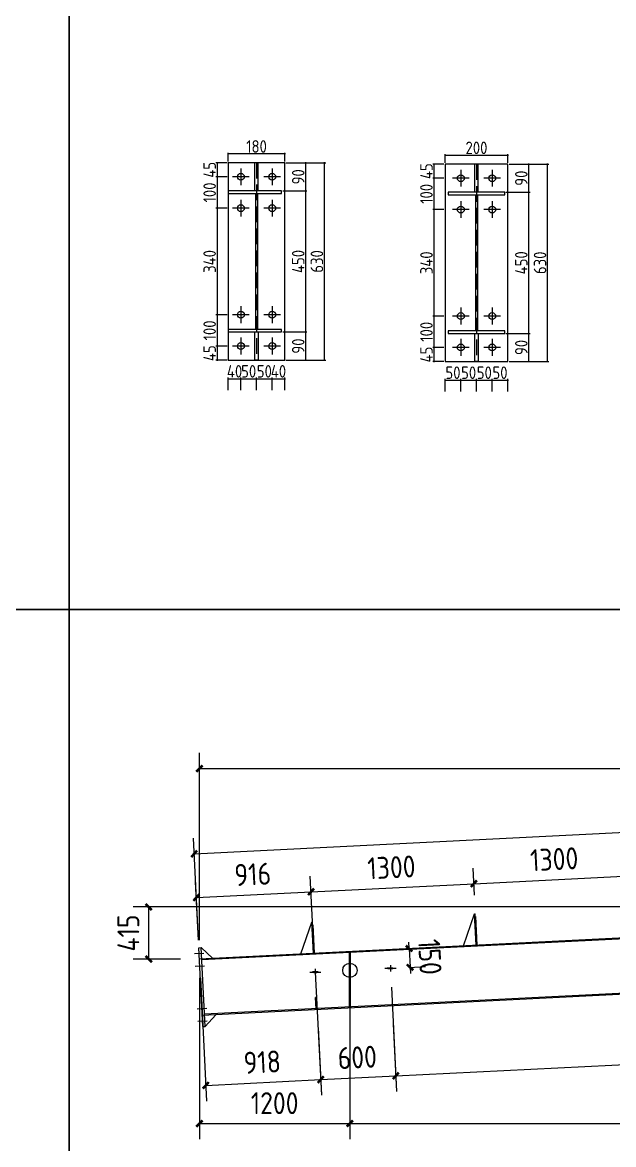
# Model space of a CAD drawing. Extents: x 102162 to 621267, y -39398 to 328893.
# Drawn here: x 413266 to 422697, y 288068 to 305966 of the extents above; entities that cross this region are included whole.
import ezdxf

# ---------------------------------------------------------------- set-up
doc = ezdxf.new("R2010")
doc.units = 0
doc.header["$LTSCALE"] = 1000
doc.header["$MEASUREMENT"] = 0
doc.linetypes.add('DASH', pattern=[0.35, 0.25, -0.1])
doc.layers.add('DOTE', color=1, linetype='Continuous')
doc.styles.get("Standard").update_dxf_attribs({"font": 'gbenor.shx', "bigfont": 'gbcbig.shx'})
doc.dimstyles.get("Standard").update_dxf_attribs({"dimscale": 100, "dimtxt": 3.5, "dimasz": 1, "dimexe": 2.5, "dimexo": 3, "dimgap": 1.5, "dimtad": 1, "dimdec": 0, "dimzin": 0, "dimdsep": 46, "dimtxsty": 'Standard', "dimblk": 'ARCHTICK', "dimcen": 0.09, "dimadec": 0, "dimazin": 0, "dimtfac": 1, "dimtdec": 0, "dimtix": 1, "dimtmove": 2, "dimatfit": 3, "dimfxl": 1, "dimtolj": 1, "dimtzin": 0, "dimarcsym": 0})

# ---------------------------------------------------------------- blocks, each defined once
blk = doc.blocks.new('_ArchTick')
at = {"color": 0, "linetype": 'ByBlock', "const_width": 0.4}
blk.add_lwpolyline([(-0.5, -0.5), (0.5, 0.5)], dxfattribs=at)
blk = doc.blocks.new('*D1536')
at = {"color": 0, "lineweight": -2}
for p, q in [((416551, 300281), (416541, 300281)), ((416551, 300099), (416551, 300301)), ((416551, 300281), (416751, 300281)), ((416751, 300099), (416751, 300301)), ((416751, 300281), (416761, 300281))]:
    blk.add_line(p, q, dxfattribs=at)
at = {"layer": 'Defpoints', "color": 0}
for p in [(416751, 300281), (416551, 300079), (416751, 300079)]:
    blk.add_point(p, dxfattribs=at)
at = {"color": 0, "lineweight": -2, "xscale": 10, "yscale": 10, "zscale": 10}
blk.add_blockref('_ArchTick', (416551, 300281), dxfattribs=at)
at = {"color": 0, "lineweight": -2, "xscale": 10, "yscale": 10, "zscale": 10, "rotation": 180}
blk.add_blockref('_ArchTick', (416751, 300281), dxfattribs=at)
at = {"color": 0, "insert": (416651, 300401), "char_height": 200, "attachment_point": 5}
blk.add_mtext('\\A1;40', dxfattribs=at)
blk = doc.blocks.new('*D1537')
at = {"color": 0, "lineweight": -2}
for p, q in [((416741, 300281), (417011, 300281)), ((416751, 300099), (416751, 300301)), ((417001, 300099), (417001, 300301))]:
    blk.add_line(p, q, dxfattribs=at)
at = {"layer": 'Defpoints', "color": 0}
for p in [(417001, 300281), (416751, 300079), (417001, 300079)]:
    blk.add_point(p, dxfattribs=at)
at = {"color": 0, "lineweight": -2, "xscale": 10, "yscale": 10, "zscale": 10, "rotation": 180}
blk.add_blockref('_ArchTick', (416751, 300281), dxfattribs=at)
at = {"color": 0, "lineweight": -2, "xscale": 10, "yscale": 10, "zscale": 10}
blk.add_blockref('_ArchTick', (417001, 300281), dxfattribs=at)
at = {"color": 0, "insert": (416876, 300401), "char_height": 200, "attachment_point": 5}
blk.add_mtext('\\A1;50', dxfattribs=at)
blk = doc.blocks.new('*D1538')
at = {"color": 0, "lineweight": -2}
for p, q in [((416991, 300281), (417261, 300281)), ((417001, 300099), (417001, 300301)), ((417251, 300099), (417251, 300301))]:
    blk.add_line(p, q, dxfattribs=at)
at = {"layer": 'Defpoints', "color": 0}
for p in [(417251, 300281), (417001, 300079), (417251, 300079)]:
    blk.add_point(p, dxfattribs=at)
at = {"color": 0, "lineweight": -2, "xscale": 10, "yscale": 10, "zscale": 10, "rotation": 180}
blk.add_blockref('_ArchTick', (417001, 300281), dxfattribs=at)
at = {"color": 0, "lineweight": -2, "xscale": 10, "yscale": 10, "zscale": 10}
blk.add_blockref('_ArchTick', (417251, 300281), dxfattribs=at)
at = {"color": 0, "insert": (417126, 300401), "char_height": 200, "attachment_point": 5}
blk.add_mtext('\\A1;50', dxfattribs=at)
blk = doc.blocks.new('*D1539')
at = {"color": 0, "lineweight": -2}
for p, q in [((417251, 300281), (417241, 300281)), ((417251, 300099), (417251, 300301)), ((417251, 300281), (417451, 300281)), ((417451, 300099), (417451, 300301)), ((417451, 300281), (417461, 300281))]:
    blk.add_line(p, q, dxfattribs=at)
at = {"layer": 'Defpoints', "color": 0}
for p in [(417451, 300281), (417251, 300079), (417451, 300079)]:
    blk.add_point(p, dxfattribs=at)
at = {"color": 0, "lineweight": -2, "xscale": 10, "yscale": 10, "zscale": 10}
blk.add_blockref('_ArchTick', (417251, 300281), dxfattribs=at)
at = {"color": 0, "lineweight": -2, "xscale": 10, "yscale": 10, "zscale": 10, "rotation": 180}
blk.add_blockref('_ArchTick', (417451, 300281), dxfattribs=at)
at = {"color": 0, "insert": (417351, 300401), "char_height": 200, "attachment_point": 5}
blk.add_mtext('\\A1;40', dxfattribs=at)
blk = doc.blocks.new('*D1578')
at = {"color": 0, "lineweight": -2}
for p, q in [((416373, 303729), (416373, 303739)), ((416531, 303729), (416353, 303729)), ((416373, 303729), (416373, 303504)), ((416531, 303504), (416353, 303504)), ((416373, 303504), (416373, 303494))]:
    blk.add_line(p, q, dxfattribs=at)
at = {"layer": 'Defpoints', "color": 0}
for p in [(416551, 303729), (416373, 303504), (416551, 303504)]:
    blk.add_point(p, dxfattribs=at)
at = {"color": 0, "lineweight": -2, "xscale": 10, "yscale": 10, "zscale": 10}
for p, rotation in [((416373, 303729), 270), ((416373, 303504), 90)]:
    blk.add_blockref('_ArchTick', p, dxfattribs=dict(at, rotation=rotation))
at = {"color": 0, "insert": (416253, 303616), "char_height": 200, "attachment_point": 5, "rotation": 90}
blk.add_mtext('\\A1;45', dxfattribs=at)
blk = doc.blocks.new('*D1540')
at = {"color": 0, "lineweight": -2}
for p, q in [((416531, 303504), (416353, 303504)), ((416373, 303514), (416373, 302994)), ((416531, 303004), (416353, 303004))]:
    blk.add_line(p, q, dxfattribs=at)
at = {"layer": 'Defpoints', "color": 0}
for p in [(416551, 303504), (416373, 303004), (416551, 303004)]:
    blk.add_point(p, dxfattribs=at)
at = {"color": 0, "lineweight": -2, "xscale": 10, "yscale": 10, "zscale": 10}
for p, rotation in [((416373, 303504), 90), ((416373, 303004), 270)]:
    blk.add_blockref('_ArchTick', p, dxfattribs=dict(at, rotation=rotation))
at = {"color": 0, "insert": (416253, 303254), "char_height": 200, "attachment_point": 5, "rotation": 90}
blk.add_mtext('\\A1;100', dxfattribs=at)
blk = doc.blocks.new('*D1541')
at = {"color": 0, "lineweight": -2}
for p, q in [((416531, 303004), (416353, 303004)), ((416373, 303014), (416373, 301294)), ((416531, 301304), (416353, 301304))]:
    blk.add_line(p, q, dxfattribs=at)
at = {"layer": 'Defpoints', "color": 0}
for p in [(416551, 303004), (416373, 301304), (416551, 301304)]:
    blk.add_point(p, dxfattribs=at)
at = {"color": 0, "lineweight": -2, "xscale": 10, "yscale": 10, "zscale": 10}
for p, rotation in [((416373, 303004), 90), ((416373, 301304), 270)]:
    blk.add_blockref('_ArchTick', p, dxfattribs=dict(at, rotation=rotation))
at = {"color": 0, "insert": (416253, 302154), "char_height": 200, "attachment_point": 5, "rotation": 90}
blk.add_mtext('\\A1;340', dxfattribs=at)
blk = doc.blocks.new('*D1542')
at = {"color": 0, "lineweight": -2}
for p, q in [((416531, 301304), (416353, 301304)), ((416373, 301314), (416373, 300794)), ((416531, 300804), (416353, 300804))]:
    blk.add_line(p, q, dxfattribs=at)
at = {"layer": 'Defpoints', "color": 0}
for p in [(416551, 301304), (416373, 300804), (416551, 300804)]:
    blk.add_point(p, dxfattribs=at)
at = {"color": 0, "lineweight": -2, "xscale": 10, "yscale": 10, "zscale": 10}
for p, rotation in [((416373, 301304), 90), ((416373, 300804), 270)]:
    blk.add_blockref('_ArchTick', p, dxfattribs=dict(at, rotation=rotation))
at = {"color": 0, "insert": (416253, 301054), "char_height": 200, "attachment_point": 5, "rotation": 90}
blk.add_mtext('\\A1;100', dxfattribs=at)
blk = doc.blocks.new('*D1543')
at = {"color": 0, "lineweight": -2}
for p, q in [((416531, 300804), (416353, 300804)), ((416373, 300804), (416373, 300814)), ((416373, 300804), (416373, 300579)), ((416531, 300579), (416353, 300579)), ((416373, 300579), (416373, 300569))]:
    blk.add_line(p, q, dxfattribs=at)
at = {"layer": 'Defpoints', "color": 0}
for p in [(416551, 300804), (416373, 300579), (416551, 300579)]:
    blk.add_point(p, dxfattribs=at)
at = {"color": 0, "lineweight": -2, "xscale": 10, "yscale": 10, "zscale": 10}
for p, rotation in [((416373, 300804), 270), ((416373, 300579), 90)]:
    blk.add_blockref('_ArchTick', p, dxfattribs=dict(at, rotation=rotation))
at = {"color": 0, "insert": (416253, 300691), "char_height": 200, "attachment_point": 5, "rotation": 90}
blk.add_mtext('\\A1;45', dxfattribs=at)
blk = doc.blocks.new('*D1544')
at = {"color": 0, "lineweight": -2}
for p, q in [((417421, 301029), (417806, 301029)), ((417786, 300569), (417786, 301039)), ((417471, 300579), (417806, 300579))]:
    blk.add_line(p, q, dxfattribs=at)
at = {"layer": 'Defpoints', "color": 0}
for p in [(417401, 301029), (417786, 301029), (417451, 300579)]:
    blk.add_point(p, dxfattribs=at)
at = {"color": 0, "lineweight": -2, "xscale": 10, "yscale": 10, "zscale": 10}
for p, rotation in [((417786, 301029), 90), ((417786, 300579), 270)]:
    blk.add_blockref('_ArchTick', p, dxfattribs=dict(at, rotation=rotation))
at = {"color": 0, "insert": (417666, 300804), "char_height": 200, "attachment_point": 5, "rotation": 90}
blk.add_mtext('\\A1;90', dxfattribs=at)
blk = doc.blocks.new('*D1579')
at = {"color": 0, "lineweight": -2}
for p, q in [((417421, 303279), (417806, 303279)), ((417786, 301019), (417786, 303289)), ((417421, 301029), (417806, 301029))]:
    blk.add_line(p, q, dxfattribs=at)
at = {"layer": 'Defpoints', "color": 0}
for p in [(417401, 303279), (417786, 303279), (417401, 301029)]:
    blk.add_point(p, dxfattribs=at)
at = {"color": 0, "lineweight": -2, "xscale": 10, "yscale": 10, "zscale": 10}
for p, rotation in [((417786, 303279), 90), ((417786, 301029), 270)]:
    blk.add_blockref('_ArchTick', p, dxfattribs=dict(at, rotation=rotation))
at = {"color": 0, "insert": (417666, 302154), "char_height": 200, "attachment_point": 5, "rotation": 90}
blk.add_mtext('\\A1;450', dxfattribs=at)
blk = doc.blocks.new('*D1580')
at = {"color": 0, "lineweight": -2}
for p, q in [((417786, 303269), (417786, 303739)), ((417471, 303729), (417806, 303729)), ((417421, 303279), (417806, 303279))]:
    blk.add_line(p, q, dxfattribs=at)
at = {"layer": 'Defpoints', "color": 0}
for p in [(417451, 303729), (417786, 303729), (417401, 303279)]:
    blk.add_point(p, dxfattribs=at)
at = {"color": 0, "lineweight": -2, "xscale": 10, "yscale": 10, "zscale": 10}
for p, rotation in [((417786, 303729), 90), ((417786, 303279), 270)]:
    blk.add_blockref('_ArchTick', p, dxfattribs=dict(at, rotation=rotation))
at = {"color": 0, "insert": (417666, 303504), "char_height": 200, "attachment_point": 5, "rotation": 90}
blk.add_mtext('\\A1;90', dxfattribs=at)
blk = doc.blocks.new('*D1581')
at = {"color": 0, "lineweight": -2}
for p, q in [((418084, 300569), (418084, 303739)), ((417471, 303729), (418104, 303729)), ((417471, 300579), (418104, 300579))]:
    blk.add_line(p, q, dxfattribs=at)
at = {"layer": 'Defpoints', "color": 0}
for p in [(417451, 303729), (418084, 303729), (417451, 300579)]:
    blk.add_point(p, dxfattribs=at)
at = {"color": 0, "lineweight": -2, "xscale": 10, "yscale": 10, "zscale": 10}
for p, rotation in [((418084, 303729), 90), ((418084, 300579), 270)]:
    blk.add_blockref('_ArchTick', p, dxfattribs=dict(at, rotation=rotation))
at = {"color": 0, "insert": (417964, 302154), "char_height": 200, "attachment_point": 5, "rotation": 90}
blk.add_mtext('\\A1;630', dxfattribs=at)
blk = doc.blocks.new('*D1582')
at = {"color": 0, "lineweight": -2}
for p, q in [((417461, 303868), (416541, 303868)), ((416551, 303749), (416551, 303888)), ((417451, 303749), (417451, 303888))]:
    blk.add_line(p, q, dxfattribs=at)
at = {"layer": 'Defpoints', "color": 0}
for p in [(416551, 303868), (416551, 303729), (417451, 303729)]:
    blk.add_point(p, dxfattribs=at)
at = {"color": 0, "lineweight": -2, "xscale": 10, "yscale": 10, "zscale": 10, "rotation": 180}
blk.add_blockref('_ArchTick', (416551, 303868), dxfattribs=at)
at = {"color": 0, "lineweight": -2, "xscale": 10, "yscale": 10, "zscale": 10}
blk.add_blockref('_ArchTick', (417451, 303868), dxfattribs=at)
at = {"color": 0, "insert": (417001, 303988), "char_height": 200, "attachment_point": 5}
blk.add_mtext('\\A1;180', dxfattribs=at)
blk = doc.blocks.new('*D1545')
at = {"color": 0, "lineweight": -2}
for p, q in [((420000, 300259), (420270, 300259)), ((420010, 300077), (420010, 300279)), ((420260, 300077), (420260, 300279))]:
    blk.add_line(p, q, dxfattribs=at)
at = {"layer": 'Defpoints', "color": 0}
for p in [(420260, 300259), (420010, 300057), (420260, 300057)]:
    blk.add_point(p, dxfattribs=at)
at = {"color": 0, "lineweight": -2, "xscale": 10, "yscale": 10, "zscale": 10, "rotation": 180}
blk.add_blockref('_ArchTick', (420010, 300259), dxfattribs=at)
at = {"color": 0, "lineweight": -2, "xscale": 10, "yscale": 10, "zscale": 10}
blk.add_blockref('_ArchTick', (420260, 300259), dxfattribs=at)
at = {"color": 0, "insert": (420135, 300379), "char_height": 200, "attachment_point": 5}
blk.add_mtext('\\A1;50', dxfattribs=at)
blk = doc.blocks.new('*D1546')
at = {"color": 0, "lineweight": -2}
for p, q in [((420250, 300259), (420520, 300259)), ((420260, 300077), (420260, 300279)), ((420510, 300077), (420510, 300279))]:
    blk.add_line(p, q, dxfattribs=at)
at = {"layer": 'Defpoints', "color": 0}
for p in [(420510, 300259), (420260, 300057), (420510, 300057)]:
    blk.add_point(p, dxfattribs=at)
at = {"color": 0, "lineweight": -2, "xscale": 10, "yscale": 10, "zscale": 10, "rotation": 180}
blk.add_blockref('_ArchTick', (420260, 300259), dxfattribs=at)
at = {"color": 0, "lineweight": -2, "xscale": 10, "yscale": 10, "zscale": 10}
blk.add_blockref('_ArchTick', (420510, 300259), dxfattribs=at)
at = {"color": 0, "insert": (420385, 300379), "char_height": 200, "attachment_point": 5}
blk.add_mtext('\\A1;50', dxfattribs=at)
blk = doc.blocks.new('*D1547')
at = {"color": 0, "lineweight": -2}
for p, q in [((420500, 300259), (420770, 300259)), ((420510, 300077), (420510, 300279)), ((420760, 300077), (420760, 300279))]:
    blk.add_line(p, q, dxfattribs=at)
at = {"layer": 'Defpoints', "color": 0}
for p in [(420760, 300259), (420510, 300057), (420760, 300057)]:
    blk.add_point(p, dxfattribs=at)
at = {"color": 0, "lineweight": -2, "xscale": 10, "yscale": 10, "zscale": 10, "rotation": 180}
blk.add_blockref('_ArchTick', (420510, 300259), dxfattribs=at)
at = {"color": 0, "lineweight": -2, "xscale": 10, "yscale": 10, "zscale": 10}
blk.add_blockref('_ArchTick', (420760, 300259), dxfattribs=at)
at = {"color": 0, "insert": (420635, 300379), "char_height": 200, "attachment_point": 5}
blk.add_mtext('\\A1;50', dxfattribs=at)
blk = doc.blocks.new('*D1548')
at = {"color": 0, "lineweight": -2}
for p, q in [((420750, 300259), (421020, 300259)), ((420760, 300077), (420760, 300279)), ((421010, 300077), (421010, 300279))]:
    blk.add_line(p, q, dxfattribs=at)
at = {"layer": 'Defpoints', "color": 0}
for p in [(421010, 300259), (420760, 300057), (421010, 300057)]:
    blk.add_point(p, dxfattribs=at)
at = {"color": 0, "lineweight": -2, "xscale": 10, "yscale": 10, "zscale": 10, "rotation": 180}
blk.add_blockref('_ArchTick', (420760, 300259), dxfattribs=at)
at = {"color": 0, "lineweight": -2, "xscale": 10, "yscale": 10, "zscale": 10}
blk.add_blockref('_ArchTick', (421010, 300259), dxfattribs=at)
at = {"color": 0, "insert": (420885, 300379), "char_height": 200, "attachment_point": 5}
blk.add_mtext('\\A1;50', dxfattribs=at)
blk = doc.blocks.new('*D1583')
at = {"color": 0, "lineweight": -2}
for p, q in [((419990, 303707), (419812, 303707)), ((419832, 303707), (419832, 303717)), ((419832, 303707), (419832, 303482)), ((419990, 303482), (419812, 303482)), ((419832, 303482), (419832, 303472))]:
    blk.add_line(p, q, dxfattribs=at)
at = {"layer": 'Defpoints', "color": 0}
for p in [(420010, 303707), (419832, 303482), (420010, 303482)]:
    blk.add_point(p, dxfattribs=at)
at = {"color": 0, "lineweight": -2, "xscale": 10, "yscale": 10, "zscale": 10}
for p, rotation in [((419832, 303707), 270), ((419832, 303482), 90)]:
    blk.add_blockref('_ArchTick', p, dxfattribs=dict(at, rotation=rotation))
at = {"color": 0, "insert": (419712, 303594), "char_height": 200, "attachment_point": 5, "rotation": 90}
blk.add_mtext('\\A1;45', dxfattribs=at)
blk = doc.blocks.new('*D1549')
at = {"color": 0, "lineweight": -2}
for p, q in [((419990, 303482), (419812, 303482)), ((419832, 303492), (419832, 302972)), ((419990, 302982), (419812, 302982))]:
    blk.add_line(p, q, dxfattribs=at)
at = {"layer": 'Defpoints', "color": 0}
for p in [(420010, 303482), (419832, 302982), (420010, 302982)]:
    blk.add_point(p, dxfattribs=at)
at = {"color": 0, "lineweight": -2, "xscale": 10, "yscale": 10, "zscale": 10}
for p, rotation in [((419832, 303482), 90), ((419832, 302982), 270)]:
    blk.add_blockref('_ArchTick', p, dxfattribs=dict(at, rotation=rotation))
at = {"color": 0, "insert": (419712, 303232), "char_height": 200, "attachment_point": 5, "rotation": 90}
blk.add_mtext('\\A1;100', dxfattribs=at)
blk = doc.blocks.new('*D1550')
at = {"color": 0, "lineweight": -2}
for p, q in [((419990, 302982), (419812, 302982)), ((419832, 302992), (419832, 301272)), ((419990, 301282), (419812, 301282))]:
    blk.add_line(p, q, dxfattribs=at)
at = {"layer": 'Defpoints', "color": 0}
for p in [(420010, 302982), (419832, 301282), (420010, 301282)]:
    blk.add_point(p, dxfattribs=at)
at = {"color": 0, "lineweight": -2, "xscale": 10, "yscale": 10, "zscale": 10}
for p, rotation in [((419832, 302982), 90), ((419832, 301282), 270)]:
    blk.add_blockref('_ArchTick', p, dxfattribs=dict(at, rotation=rotation))
at = {"color": 0, "insert": (419712, 302132), "char_height": 200, "attachment_point": 5, "rotation": 90}
blk.add_mtext('\\A1;340', dxfattribs=at)
blk = doc.blocks.new('*D1551')
at = {"color": 0, "lineweight": -2}
for p, q in [((419990, 301282), (419812, 301282)), ((419832, 301292), (419832, 300772)), ((419990, 300782), (419812, 300782))]:
    blk.add_line(p, q, dxfattribs=at)
at = {"layer": 'Defpoints', "color": 0}
for p in [(420010, 301282), (419832, 300782), (420010, 300782)]:
    blk.add_point(p, dxfattribs=at)
at = {"color": 0, "lineweight": -2, "xscale": 10, "yscale": 10, "zscale": 10}
for p, rotation in [((419832, 301282), 90), ((419832, 300782), 270)]:
    blk.add_blockref('_ArchTick', p, dxfattribs=dict(at, rotation=rotation))
at = {"color": 0, "insert": (419712, 301032), "char_height": 200, "attachment_point": 5, "rotation": 90}
blk.add_mtext('\\A1;100', dxfattribs=at)
blk = doc.blocks.new('*D1552')
at = {"color": 0, "lineweight": -2}
for p, q in [((419990, 300782), (419812, 300782)), ((419832, 300782), (419832, 300792)), ((419832, 300782), (419832, 300557)), ((419990, 300557), (419812, 300557)), ((419832, 300557), (419832, 300547))]:
    blk.add_line(p, q, dxfattribs=at)
at = {"layer": 'Defpoints', "color": 0}
for p in [(420010, 300782), (419832, 300557), (420010, 300557)]:
    blk.add_point(p, dxfattribs=at)
at = {"color": 0, "lineweight": -2, "xscale": 10, "yscale": 10, "zscale": 10}
for p, rotation in [((419832, 300782), 270), ((419832, 300557), 90)]:
    blk.add_blockref('_ArchTick', p, dxfattribs=dict(at, rotation=rotation))
at = {"color": 0, "insert": (419712, 300669), "char_height": 200, "attachment_point": 5, "rotation": 90}
blk.add_mtext('\\A1;45', dxfattribs=at)
blk = doc.blocks.new('*D1553')
at = {"color": 0, "lineweight": -2}
for p, q in [((420980, 301007), (421365, 301007)), ((421345, 300547), (421345, 301017)), ((421030, 300557), (421365, 300557))]:
    blk.add_line(p, q, dxfattribs=at)
at = {"layer": 'Defpoints', "color": 0}
for p in [(420960, 301007), (421345, 301007), (421010, 300557)]:
    blk.add_point(p, dxfattribs=at)
at = {"color": 0, "lineweight": -2, "xscale": 10, "yscale": 10, "zscale": 10}
for p, rotation in [((421345, 301007), 90), ((421345, 300557), 270)]:
    blk.add_blockref('_ArchTick', p, dxfattribs=dict(at, rotation=rotation))
at = {"color": 0, "insert": (421225, 300782), "char_height": 200, "attachment_point": 5, "rotation": 90}
blk.add_mtext('\\A1;90', dxfattribs=at)
blk = doc.blocks.new('*D1584')
at = {"color": 0, "lineweight": -2}
for p, q in [((420980, 303257), (421365, 303257)), ((421345, 300997), (421345, 303267)), ((420980, 301007), (421365, 301007))]:
    blk.add_line(p, q, dxfattribs=at)
at = {"layer": 'Defpoints', "color": 0}
for p in [(420960, 303257), (421345, 303257), (420960, 301007)]:
    blk.add_point(p, dxfattribs=at)
at = {"color": 0, "lineweight": -2, "xscale": 10, "yscale": 10, "zscale": 10}
for p, rotation in [((421345, 303257), 90), ((421345, 301007), 270)]:
    blk.add_blockref('_ArchTick', p, dxfattribs=dict(at, rotation=rotation))
at = {"color": 0, "insert": (421225, 302132), "char_height": 200, "attachment_point": 5, "rotation": 90}
blk.add_mtext('\\A1;450', dxfattribs=at)
blk = doc.blocks.new('*D1585')
at = {"color": 0, "lineweight": -2}
for p, q in [((421030, 303707), (421365, 303707)), ((421345, 303247), (421345, 303717)), ((420980, 303257), (421365, 303257))]:
    blk.add_line(p, q, dxfattribs=at)
at = {"layer": 'Defpoints', "color": 0}
for p in [(421010, 303707), (421345, 303707), (420960, 303257)]:
    blk.add_point(p, dxfattribs=at)
at = {"color": 0, "lineweight": -2, "xscale": 10, "yscale": 10, "zscale": 10}
for p, rotation in [((421345, 303707), 90), ((421345, 303257), 270)]:
    blk.add_blockref('_ArchTick', p, dxfattribs=dict(at, rotation=rotation))
at = {"color": 0, "insert": (421225, 303482), "char_height": 200, "attachment_point": 5, "rotation": 90}
blk.add_mtext('\\A1;90', dxfattribs=at)
blk = doc.blocks.new('*D1586')
at = {"color": 0, "lineweight": -2}
for p, q in [((421030, 303707), (421664, 303707)), ((421644, 300547), (421644, 303717)), ((421030, 300557), (421664, 300557))]:
    blk.add_line(p, q, dxfattribs=at)
at = {"layer": 'Defpoints', "color": 0}
for p in [(421010, 303707), (421644, 303707), (421010, 300557)]:
    blk.add_point(p, dxfattribs=at)
at = {"color": 0, "lineweight": -2, "xscale": 10, "yscale": 10, "zscale": 10}
for p, rotation in [((421644, 303707), 90), ((421644, 300557), 270)]:
    blk.add_blockref('_ArchTick', p, dxfattribs=dict(at, rotation=rotation))
at = {"color": 0, "insert": (421524, 302132), "char_height": 200, "attachment_point": 5, "rotation": 90}
blk.add_mtext('\\A1;630', dxfattribs=at)
blk = doc.blocks.new('*D1587')
at = {"color": 0, "lineweight": -2}
for p, q in [((421020, 303846), (420000, 303846)), ((420010, 303727), (420010, 303866)), ((421010, 303727), (421010, 303866))]:
    blk.add_line(p, q, dxfattribs=at)
at = {"layer": 'Defpoints', "color": 0}
for p in [(420010, 303846), (420010, 303707), (421010, 303707)]:
    blk.add_point(p, dxfattribs=at)
at = {"color": 0, "lineweight": -2, "xscale": 10, "yscale": 10, "zscale": 10, "rotation": 180}
blk.add_blockref('_ArchTick', (420010, 303846), dxfattribs=at)
at = {"color": 0, "lineweight": -2, "xscale": 10, "yscale": 10, "zscale": 10}
blk.add_blockref('_ArchTick', (421010, 303846), dxfattribs=at)
at = {"color": 0, "insert": (420510, 303966), "char_height": 200, "attachment_point": 5}
blk.add_mtext('\\A1;200', dxfattribs=at)
blk = doc.blocks.new('*D3563')
at = {"color": 0, "lineweight": -2}
for p, q in [((432390, 291857), (415031, 291857)), ((415281, 291027), (415281, 291857)), ((415790, 291027), (415031, 291027))]:
    blk.add_line(p, q, dxfattribs=at)
at = {"layer": 'Defpoints', "color": 0}
for p in [(415281, 291857), (432690, 291857), (416090, 291027)]:
    blk.add_point(p, dxfattribs=at)
at = {"color": 0, "lineweight": -2, "xscale": 100, "yscale": 100, "zscale": 100}
for p, rotation in [((415281, 291857), 90), ((415281, 291027), 270)]:
    blk.add_blockref('_ArchTick', p, dxfattribs=dict(at, rotation=rotation))
at = {"color": 0, "insert": (414956, 291442), "char_height": 350, "attachment_point": 5, "rotation": 90}
blk.add_mtext('\\A1;415', dxfattribs=at)
blk = doc.blocks.new('*D3558')
at = {"color": 0, "lineweight": -2}
for p, q in [((416090, 291327), (416090, 294315)), ((432690, 292157), (432690, 294315)), ((416090, 294065), (432690, 294065))]:
    blk.add_line(p, q, dxfattribs=at)
at = {"layer": 'Defpoints', "color": 0}
for p in [(432690, 294065), (432690, 291857), (416090, 291027)]:
    blk.add_point(p, dxfattribs=at)
at = {"color": 0, "lineweight": -2, "xscale": 100, "yscale": 100, "zscale": 100, "rotation": 180}
blk.add_blockref('_ArchTick', (416090, 294065), dxfattribs=at)
at = {"color": 0, "lineweight": -2, "xscale": 100, "yscale": 100, "zscale": 100}
blk.add_blockref('_ArchTick', (432690, 294065), dxfattribs=at)
at = {"color": 0, "insert": (424390, 294390), "char_height": 350, "attachment_point": 5}
blk.add_mtext('\\A1;8300', dxfattribs=at)
blk = doc.blocks.new('*D3559')
at = {"color": 0, "lineweight": -2}
for p, q in [((432675, 292157), (432594, 293785)), ((416006, 292705), (432606, 293535)), ((416075, 291327), (415994, 292955))]:
    blk.add_line(p, q, dxfattribs=at)
at = {"layer": 'Defpoints', "color": 0}
for p in [(432606, 293535), (432690, 291857), (416090, 291027)]:
    blk.add_point(p, dxfattribs=at)
at = {"color": 0, "lineweight": -2, "xscale": 100, "yscale": 100, "zscale": 100}
for p, rotation in [((432606, 293535), 2.862405226111732), ((416006, 292705), 182.8624052261118)]:
    blk.add_blockref('_ArchTick', p, dxfattribs=dict(at, rotation=rotation))
at = {"color": 0, "insert": (424290, 293445), "char_height": 350, "attachment_point": 5, "rotation": 2.8624}
blk.add_mtext('\\A1;8310', dxfattribs=at)
blk = doc.blocks.new('*D3564')
at = {"color": 0, "lineweight": -2}
for p, q in [((417905, 291418), (417858, 292349)), ((416075, 291327), (416029, 292258)), ((416041, 292008), (417871, 292099))]:
    blk.add_line(p, q, dxfattribs=at)
at = {"layer": 'Defpoints', "color": 0}
for p in [(417871, 292099), (417920, 291119), (416090, 291027)]:
    blk.add_point(p, dxfattribs=at)
at = {"color": 0, "lineweight": -2, "xscale": 100, "yscale": 100, "zscale": 100}
for p, rotation in [((417871, 292099), 2.862405226099201), ((416041, 292008), 182.8624052260992)]:
    blk.add_blockref('_ArchTick', p, dxfattribs=dict(at, rotation=rotation))
at = {"color": 0, "insert": (416940, 292378), "char_height": 350, "attachment_point": 5, "rotation": 2.8624}
blk.add_mtext('\\A1;916', dxfattribs=at)
blk = doc.blocks.new('*D3565')
at = {"color": 0, "lineweight": -2}
for p, q in [((420477, 292047), (420455, 292479)), ((417905, 291418), (417858, 292349)), ((417871, 292099), (420468, 292229))]:
    blk.add_line(p, q, dxfattribs=at)
at = {"layer": 'Defpoints', "color": 0}
for p in [(420468, 292229), (420492, 291748), (417920, 291119)]:
    blk.add_point(p, dxfattribs=at)
at = {"color": 0, "lineweight": -2, "xscale": 100, "yscale": 100, "zscale": 100}
for p, rotation in [((420468, 292229), 2.862405226256103), ((417871, 292099), 182.8624052262561)]:
    blk.add_blockref('_ArchTick', p, dxfattribs=dict(at, rotation=rotation))
at = {"color": 0, "insert": (419153, 292489), "char_height": 350, "attachment_point": 5, "rotation": 2.8624}
blk.add_mtext('\\A1;1300', dxfattribs=at)
blk = doc.blocks.new('*D3566')
at = {"color": 0, "lineweight": -2}
for p, q in [((420477, 292047), (420455, 292479)), ((423073, 292177), (423052, 292609)), ((420468, 292229), (423064, 292359))]:
    blk.add_line(p, q, dxfattribs=at)
at = {"layer": 'Defpoints', "color": 0}
for p in [(423064, 292359), (420492, 291748), (423088, 291878)]:
    blk.add_point(p, dxfattribs=at)
at = {"color": 0, "lineweight": -2, "xscale": 100, "yscale": 100, "zscale": 100}
for p, rotation in [((420468, 292229), 182.8624052262561), ((423064, 292359), 2.862405226256103)]:
    blk.add_blockref('_ArchTick', p, dxfattribs=dict(at, rotation=rotation))
at = {"color": 0, "insert": (421750, 292619), "char_height": 350, "attachment_point": 5, "rotation": 2.8624}
blk.add_mtext('\\A1;1300', dxfattribs=at)
blk = doc.blocks.new('*D3571')
at = {"color": 0, "lineweight": -2}
for p, q in [((419422, 291194), (419684, 291207)), ((419435, 291194), (419430, 291294)), ((419435, 291194), (419450, 290895)), ((419437, 290894), (419699, 290907)), ((419450, 290895), (419455, 290795))]:
    blk.add_line(p, q, dxfattribs=at)
at = {"layer": 'Defpoints', "color": 0}
for p in [(419122, 291179), (419137, 290879), (419450, 290895)]:
    blk.add_point(p, dxfattribs=at)
at = {"color": 0, "lineweight": -2, "xscale": 100, "yscale": 100, "zscale": 100}
for p, rotation in [((419435, 291194), 272.8624052149138), ((419450, 290895), 92.86240521491386)]:
    blk.add_blockref('_ArchTick', p, dxfattribs=dict(at, rotation=rotation))
at = {"color": 0, "insert": (419767, 291061), "char_height": 350, "attachment_point": 5, "rotation": 272.8624}
blk.add_mtext('\\A1;150', dxfattribs=at)
blk = doc.blocks.new('*D3560')
at = {"color": 0, "lineweight": -2}
for p, q in [((416090, 290727), (416090, 288153)), ((418490, 290727), (418490, 288153)), ((416090, 288403), (418490, 288403))]:
    blk.add_line(p, q, dxfattribs=at)
at = {"layer": 'Defpoints', "color": 0}
for p in [(416090, 291027), (418490, 291027), (418490, 288403)]:
    blk.add_point(p, dxfattribs=at)
at = {"color": 0, "lineweight": -2, "xscale": 100, "yscale": 100, "zscale": 100, "rotation": 180}
blk.add_blockref('_ArchTick', (416090, 288403), dxfattribs=at)
at = {"color": 0, "lineweight": -2, "xscale": 100, "yscale": 100, "zscale": 100}
blk.add_blockref('_ArchTick', (418490, 288403), dxfattribs=at)
at = {"color": 0, "insert": (417290, 288728), "char_height": 350, "attachment_point": 5}
blk.add_mtext('\\A1;1200', dxfattribs=at)
blk = doc.blocks.new('*D3561')
at = {"color": 0, "lineweight": -2}
for p, q in [((418490, 290727), (418490, 288153)), ((430090, 290526), (430090, 288153)), ((418490, 288403), (430090, 288403))]:
    blk.add_line(p, q, dxfattribs=at)
at = {"layer": 'Defpoints', "color": 0}
for p in [(418490, 291027), (430090, 290826), (430090, 288403)]:
    blk.add_point(p, dxfattribs=at)
at = {"color": 0, "lineweight": -2, "xscale": 100, "yscale": 100, "zscale": 100, "rotation": 180}
blk.add_blockref('_ArchTick', (418490, 288403), dxfattribs=at)
at = {"color": 0, "lineweight": -2, "xscale": 100, "yscale": 100, "zscale": 100}
blk.add_blockref('_ArchTick', (430090, 288403), dxfattribs=at)
at = {"color": 0, "insert": (424290, 288728), "char_height": 350, "attachment_point": 5}
blk.add_mtext('\\A1;5800', dxfattribs=at)
blk = doc.blocks.new('*D3553')
at = {"color": 0, "lineweight": -2}
for p, q in [((416105, 290727), (416203, 288762)), ((417939, 290819), (418037, 288854)), ((416191, 289012), (418025, 289104))]:
    blk.add_line(p, q, dxfattribs=at)
at = {"layer": 'Defpoints', "color": 0}
for p in [(417924, 291119), (416090, 291027), (418025, 289104)]:
    blk.add_point(p, dxfattribs=at)
at = {"color": 0, "lineweight": -2, "xscale": 100, "yscale": 100, "zscale": 100}
for p, rotation in [((416191, 289012), 182.8624052261109), ((418025, 289104), 2.862405226110931)]:
    blk.add_blockref('_ArchTick', p, dxfattribs=dict(at, rotation=rotation))
at = {"color": 0, "insert": (417092, 289383), "char_height": 350, "attachment_point": 5, "rotation": 2.8624}
blk.add_mtext('\\A1;918', dxfattribs=at)
blk = doc.blocks.new('*D3554')
at = {"color": 0, "lineweight": -2}
for p, q in [((419152, 290579), (419236, 288914)), ((417983, 289936), (418037, 288854)), ((418025, 289104), (419223, 289164))]:
    blk.add_line(p, q, dxfattribs=at)
at = {"layer": 'Defpoints', "color": 0}
for p in [(419137, 290879), (417968, 290236), (419223, 289164)]:
    blk.add_point(p, dxfattribs=at)
at = {"color": 0, "lineweight": -2, "xscale": 100, "yscale": 100, "zscale": 100}
for p, rotation in [((418025, 289104), 182.8624052260476), ((419223, 289164), 2.862405226047561)]:
    blk.add_blockref('_ArchTick', p, dxfattribs=dict(at, rotation=rotation))
at = {"color": 0, "insert": (418608, 289458), "char_height": 350, "attachment_point": 5, "rotation": 2.8624}
blk.add_mtext('\\A1;600', dxfattribs=at)
blk = doc.blocks.new('*D3555')
at = {"color": 0, "lineweight": -2}
for p, q in [((429488, 291096), (429571, 289431)), ((419181, 289996), (419236, 288914)), ((419223, 289164), (429559, 289681))]:
    blk.add_line(p, q, dxfattribs=at)
at = {"layer": 'Defpoints', "color": 0}
for p in [(429473, 291396), (419167, 290296), (429559, 289681)]:
    blk.add_point(p, dxfattribs=at)
at = {"color": 0, "lineweight": -2, "xscale": 100, "yscale": 100, "zscale": 100}
for p, rotation in [((429559, 289681), 2.862405226047561), ((419223, 289164), 182.8624052260476)]:
    blk.add_blockref('_ArchTick', p, dxfattribs=dict(at, rotation=rotation))
at = {"color": 0, "insert": (424375, 289747), "char_height": 350, "attachment_point": 5, "rotation": 2.8624}
blk.add_mtext('\\A1;5174', dxfattribs=at)

msp = doc.modelspace()

# ---------------------------------------------------------------- linework, layer by layer
at = {"color": 2}
for p, q in [((416550.7, 303728.9), (416550.7, 300578.9)), ((417450.7, 303728.9), (416550.7, 303728.9)), ((416750.7, 303638.9), (416750.7, 303368.9)), ((416975.7, 303278.9), (416975.7, 303728.9)), ((417025.7, 303278.9), (417025.7, 303728.9)), ((417250.4, 303638.9), (417250.4, 303368.9)), ((417450.7, 300578.9), (417450.7, 303728.9)), ((420010.4, 303707), (420010.4, 300557)), ((421010.4, 303707), (420010.4, 303707)), ((420260.2, 303617), (420260.2, 303347)), ((420485.4, 303257), (420485.4, 303707)), ((420535.4, 303257), (420535.4, 303707)), ((420760.4, 303617), (420760.4, 303347)), ((421010.4, 300557), (421010.4, 303707)), ((416885.7, 303503.9), (416615.7, 303503.9)), ((417385.4, 303503.9), (417115.4, 303503.9)), ((420395.2, 303482), (420125.2, 303482)), ((420895.2, 303482), (420625.2, 303482)), ((416750.7, 303138.9), (416750.7, 302868.9)), ((417250.4, 303138.9), (417250.4, 302868.9)), ((420260.4, 303117), (420260.4, 302847)), ((420760.2, 303117), (420760.2, 302847)), ((420760.4, 303117), (420760.4, 302847)), ((416885.7, 303003.9), (416615.7, 303003.9)), ((417385.4, 303003.9), (417115.4, 303003.9)), ((420395.2, 302982), (420125.2, 302982)), ((420395.2, 302982), (420125.2, 302982)), ((420895.2, 302982), (420625.2, 302982)), ((420895.2, 302982), (420625.2, 302982)), ((416750.4, 301438.9), (416750.4, 301168.9)), ((417250.4, 301438.9), (417250.4, 301168.9)), ((420260.2, 301417), (420260.2, 301147)), ((420260.4, 301417), (420260.4, 301147)), ((420760.4, 301417), (420760.4, 301147)), ((416885.4, 301303.9), (416615.4, 301303.9)), ((417385.4, 301303.9), (417115.4, 301303.9)), ((420395.2, 301282), (420125.2, 301282)), ((420395.2, 301282), (420125.2, 301282)), ((420895.2, 301282), (420625.2, 301282)), ((416750.7, 300938.9), (416750.7, 300668.9)), ((416975.7, 300578.9), (416975.7, 301028.9)), ((417025.7, 301028.9), (417025.7, 300578.9)), ((417250.4, 300938.9), (417250.4, 300668.9)), ((420260.4, 300917), (420260.4, 300647)), ((420485.4, 300557), (420485.4, 301007)), ((420535.4, 301007), (420535.4, 300557)), ((420760.4, 300917), (420760.4, 300647)), ((416885.7, 300803.9), (416615.7, 300803.9)), ((417385.4, 300803.9), (417115.4, 300803.9)), ((420395.2, 300782), (420125.2, 300782)), ((420895.2, 300782), (420625.2, 300782)), ((416550.7, 300578.9), (417450.7, 300578.9)), ((417000.7, 300578.9), (416975.7, 300578.9)), ((417025.7, 300578.9), (417000.7, 300578.9)), ((420010.4, 300557), (421010.4, 300557)), ((420510.4, 300557), (420485.4, 300557)), ((420535.4, 300557), (420510.4, 300557)), ((420304.9, 291237.8), (420479.6, 291747.1)), ((420479.6, 291747.1), (420491.6, 291747.7)), ((420504.6, 291247.8), (420479.6, 291747.1)), ((420516.6, 291248.4), (420491.6, 291747.7)), ((417708.1, 291107.9), (417882.9, 291617.3)), ((417882.9, 291617.3), (417894.9, 291617.9)), ((417907.9, 291117.9), (417882.9, 291617.3)), ((417919.8, 291118.5), (417894.9, 291617.9)), ((417897, 291574.8), (417919.8, 291118.5)), ((420493.8, 291704.7), (420516.6, 291248.4)), ((416081.2, 291206.8), (416117.1, 291208.6)), ((416144.1, 289948.4), (416081.2, 291206.8)), ((416180, 289950.2), (416117.1, 291208.6)), ((416117.1, 291208.6), (416305.9, 291037.8)), ((416009.7, 291113.1), (416161.6, 291120.7)), ((416019.7, 290913.4), (416171.5, 290921)), ((417938.8, 290870.1), (417938.8, 290768.1)), ((419137.3, 290930), (419137.3, 290828)), ((417955, 290415.4), (417943, 290414.8)), ((417952, 290235), (417943, 290414.8)), ((417964, 290235.6), (417955, 290415.4)), ((416053.7, 290234.2), (416205.5, 290241.8)), ((416180, 289950.2), (416350.8, 290139)), ((417964, 290235.6), (417952, 290235)), ((416063.7, 290034.5), (416215.5, 290042.1)), ((416144.1, 289948.4), (416180, 289950.2))]:
    msp.add_line(p, q, dxfattribs=at)
at = {"color": 1, "linetype": 'DASH'}
for p, q in [((417000.7, 303728.9), (417000.7, 300578.9)), ((420510.4, 303707), (420510.4, 300557))]:
    msp.add_line(p, q, dxfattribs=at)
at = {"color": 4}
for p, q in [((417000.7, 303278.9), (416550.7, 303278.9)), ((416550.7, 303278.9), (416550.7, 303238.9)), ((416550.7, 303238.9), (417400.7, 303238.9)), ((416985.7, 303238.9), (416985.7, 301068.9)), ((417400.7, 303278.9), (417000.7, 303278.9)), ((417015.7, 303238.9), (417015.7, 301068.9)), ((417400.7, 303238.9), (417400.7, 303278.9)), ((420510.4, 303257), (420060.4, 303257)), ((420060.4, 303257), (420060.4, 303217)), ((420060.4, 303217), (420960.4, 303217)), ((420495.4, 303217), (420495.4, 301047)), ((420960.4, 303257), (420510.4, 303257)), ((420525.4, 303217), (420525.4, 301047)), ((420960.4, 303217), (420960.4, 303257)), ((417400.7, 301068.9), (416550.7, 301068.9)), ((416550.7, 301068.9), (416550.7, 301028.9)), ((417400.7, 301028.9), (417400.7, 301068.9)), ((416550.7, 301028.9), (417000.7, 301028.9)), ((416975.7, 301028.9), (417025.7, 301028.9)), ((417000.7, 301028.9), (417400.7, 301028.9)), ((420960.4, 301047), (420060.4, 301047)), ((420060.4, 301047), (420060.4, 301007)), ((420060.4, 301007), (420510.4, 301007)), ((420485.4, 301007), (420535.4, 301007)), ((420510.4, 301007), (420960.4, 301007)), ((420960.4, 301007), (420960.4, 301047))]:
    msp.add_line(p, q, dxfattribs=at)
for p, q in [((432690.1, 291857), (416090.1, 291027)), ((432655, 291839.3), (416126.9, 291012.9)), ((432735.1, 290958.2), (416135.1, 290128.2)), ((432698.3, 290972.3), (416170.2, 290145.9)), ((419047.3, 290879), (419227.3, 290879)), ((419137.3, 290879), (419087.3, 290879)), ((417848.8, 290819.1), (418028.8, 290819.1)), ((417938.8, 290819.1), (417888.8, 290819.1))]:
    msp.add_line(p, q)
for points in [[(384311.7, 317601.7), (414011.7, 317601.7), (414011.7, 296601.7), (384311.7, 296601.7)], [(414011.7, 317601.7), (443711.7, 317601.7), (443711.7, 296601.7), (414011.7, 296601.7)], [(384311.7, 296601.7), (414011.7, 296601.7), (414011.7, 275601.7), (384311.7, 275601.7)], [(414011.7, 296601.7), (443711.7, 296601.7), (443711.7, 275601.7), (414011.7, 275601.7)]]:
    msp.add_lwpolyline(points, close=True)
at = {"color": 2}
for centre in [(416750.7, 303503.9), (417250.7, 303503.9), (420260.4, 303482), (420760.4, 303482), (416750.7, 303003.9), (417250.7, 303003.9), (420260.4, 302982), (420760.4, 302982), (416750.7, 301303.9), (417250.7, 301303.9), (420260.4, 301282), (420760.4, 301282), (416750.7, 300803.9), (417250.7, 300803.9), (420260.4, 300782), (420760.4, 300782)]:
    msp.add_circle(centre, 55, dxfattribs=at)
msp.add_circle((418490.1, 290846.7), 114)
for centre in [(419137.3, 290879), (417938.8, 290819.1)]:
    msp.add_ellipse(centre, major_axis=(50, 0), ratio=0.22)
at = {"layer": 'DOTE', "color": 2}
for p, q in [((418482.1, 290261.5), (418482.1, 291130.6)), ((418498.1, 290262.3), (418498.1, 291131.4)), ((418498.1, 290245.9), (418498.1, 290246.3))]:
    msp.add_line(p, q, dxfattribs=at)
at = {"layer": 'DOTE'}
msp.add_line((418490.1, 290245.9), (418490.1, 291147), dxfattribs=at)

# ---------------------------------------------------------------- dimensions: what is measured, and where the dimension line sits
at = {"color": 4}
for p1, p2, distance, picture, middle in [((417450.7, 303728.9), (416550.7, 303728.9), -139, '*D1582', (417000.7, 303987.9)), ((421010.4, 303707), (420010.4, 303707), -139, '*D1587', (420510.4, 303966)), ((417450.7, 300578.9), (417450.7, 303728.9), -633.4, '*D1581', (417964, 302153.9)), ((421010.4, 300557), (421010.4, 303707), -633.4, '*D1586', (421523.8, 302132))]:
    dim = msp.add_aligned_dim(p1=p1, p2=p2, distance=distance, dimstyle='Standard', override={"dimtxt": 2, "dimasz": 0.1, "dimexe": 0.2, "dimexo": 0.2, "dimgap": 0.2, "dimlfac": 0.2, "dimdle": 0.1}, dxfattribs=at)
    dim.commit()
    dim.dimension.update_dxf_attribs({"geometry": picture, "text_midpoint": middle})
for base, p1, p2, picture, middle in [((416372.7, 303503.9), (416550.7, 303728.9), (416550.7, 303503.9), '*D1578', (416252.7, 303616.4)), ((417785.6, 303728.9), (417400.7, 303278.9), (417450.7, 303728.9), '*D1580', (417665.6, 303503.9)), ((419832.4, 303482), (420010.4, 303707), (420010.4, 303482), '*D1583', (419712.4, 303594.5)), ((421345.4, 303707), (420960.4, 303257), (421010.4, 303707), '*D1585', (421225.4, 303482)), ((416372.7, 303003.9), (416550.7, 303503.9), (416550.7, 303003.9), '*D1540', (416252.7, 303253.9)), ((419832.4, 302982), (420010.4, 303482), (420010.4, 302982), '*D1549', (419712.4, 303232)), ((417785.6, 303278.9), (417400.7, 301028.9), (417400.7, 303278.9), '*D1579', (417665.6, 302153.9)), ((421345.4, 303257), (420960.4, 301007), (420960.4, 303257), '*D1584', (421225.4, 302132)), ((416372.7, 301303.9), (416550.7, 303003.9), (416550.7, 301303.9), '*D1541', (416252.7, 302153.9)), ((419832.4, 301282), (420010.4, 302982), (420010.4, 301282), '*D1550', (419712.4, 302132)), ((416372.7, 300803.9), (416550.7, 301303.9), (416550.7, 300803.9), '*D1542', (416252.7, 301053.9)), ((419832.4, 300782), (420010.4, 301282), (420010.4, 300782), '*D1551', (419712.4, 301032)), ((417785.6, 301028.9), (417450.7, 300578.9), (417400.7, 301028.9), '*D1544', (417665.6, 300803.9)), ((421345.4, 301007), (421010.4, 300557), (420960.4, 301007), '*D1553', (421225.4, 300782)), ((416372.7, 300578.9), (416550.7, 300803.9), (416550.7, 300578.9), '*D1543', (416252.7, 300691.4)), ((419832.4, 300557), (420010.4, 300782), (420010.4, 300557), '*D1552', (419712.4, 300669.5))]:
    dim = msp.add_linear_dim(base=base, p1=p1, p2=p2, angle=90, dimstyle='Standard', override={"dimtxt": 2, "dimasz": 0.1, "dimexe": 0.2, "dimexo": 0.2, "dimgap": 0.2, "dimlfac": 0.2, "dimdle": 0.1}, dxfattribs=at)
    dim.commit()
    dim.dimension.update_dxf_attribs({"geometry": picture, "text_midpoint": middle})
for base, p1, p2, picture, middle in [((416750.7, 300280.9), (416550.7, 300078.9), (416750.7, 300078.9), '*D1536', (416650.7, 300400.9)), ((417000.7, 300280.9), (416750.7, 300078.9), (417000.7, 300078.9), '*D1537', (416875.7, 300400.9)), ((417250.7, 300280.9), (417000.7, 300078.9), (417250.7, 300078.9), '*D1538', (417125.7, 300400.9)), ((417450.7, 300280.9), (417250.7, 300078.9), (417450.7, 300078.9), '*D1539', (417350.7, 300400.9)), ((420260.4, 300259), (420010.4, 300057), (420260.4, 300057), '*D1545', (420135.4, 300379)), ((420510.4, 300259), (420260.4, 300057), (420510.4, 300057), '*D1546', (420385.4, 300379)), ((420760.4, 300259), (420510.4, 300057), (420760.4, 300057), '*D1547', (420635.4, 300379)), ((421010.4, 300259), (420760.4, 300057), (421010.4, 300057), '*D1548', (420885.4, 300379))]:
    dim = msp.add_linear_dim(base=base, p1=p1, p2=p2, dimstyle='Standard', override={"dimtxt": 2, "dimasz": 0.1, "dimexe": 0.2, "dimexo": 0.2, "dimgap": 0.2, "dimlfac": 0.2, "dimdle": 0.1}, dxfattribs=at)
    dim.commit()
    dim.dimension.update_dxf_attribs({"geometry": picture, "text_midpoint": middle})
at = {"color": 3}
for base, p1, p2, picture, middle in [((432690.1, 294065.2), (416090.1, 291027), (432690.1, 291857), '*D3558', (424390.1, 294390.2)), ((418490.1, 288402.9), (416090.1, 291027), (418490.1, 291027), '*D3560', (417290.1, 288727.9)), ((430090.1, 288402.9), (418490.1, 291027), (430090.1, 290825.9), '*D3561', (424290.1, 288727.9))]:
    dim = msp.add_linear_dim(base=base, p1=p1, p2=p2, dimstyle='Standard', override={"dimlfac": 0.5}, dxfattribs=at)
    dim.commit()
    dim.dimension.update_dxf_attribs({"geometry": picture, "text_midpoint": middle})
for p1, p2, distance, picture, middle in [((416090.1, 291027), (432690.1, 291857), 1680, '*D3559', (424290, 293444.6)), ((416090.1, 291027), (417919.8, 291118.5), 982.2, '*D3564', (416939.7, 292378.3)), ((419122.4, 291178.7), (419137.3, 290879), 312.8, '*D3571', (419766.9, 291060.7)), ((416090.1, 291027), (417923.9, 291118.7), -2017.4, '*D3553', (417091.5, 289382.6))]:
    dim = msp.add_aligned_dim(p1=p1, p2=p2, distance=distance, dimstyle='Standard', override={"dimlfac": 0.5}, dxfattribs=at)
    dim.commit()
    dim.dimension.update_dxf_attribs({"geometry": picture, "text_midpoint": middle})
for base, p1, p2, angle, picture, middle in [((423064.3, 292359.1), (420491.6, 291747.7), (423088.4, 291877.6), 182.86241, '*D3566', (421749.7, 292618.8)), ((420467.5, 292229.3), (417919.8, 291118.5), (420491.6, 291747.7), 182.86241, '*D3565', (419152.9, 292489)), ((415281.4, 291857), (416090.1, 291027), (432690.1, 291857), 90, '*D3563', (414956.4, 291442)), ((429558.9, 289680.5), (419166.5, 290295.8), (429473.2, 291395.8), 182.86241, '*D3555', (424374.8, 289746.7)), ((419223.1, 289163.7), (417968, 290235.8), (419137.3, 290879), 182.86241, '*D3554', (418607.6, 289458.4))]:
    dim = msp.add_linear_dim(base=base, p1=p1, p2=p2, angle=angle, dimstyle='Standard', override={"dimlfac": 0.5}, dxfattribs=at)
    dim.commit()
    dim.dimension.update_dxf_attribs({"geometry": picture, "text_midpoint": middle})

doc.saveas('drawing.dxf')
